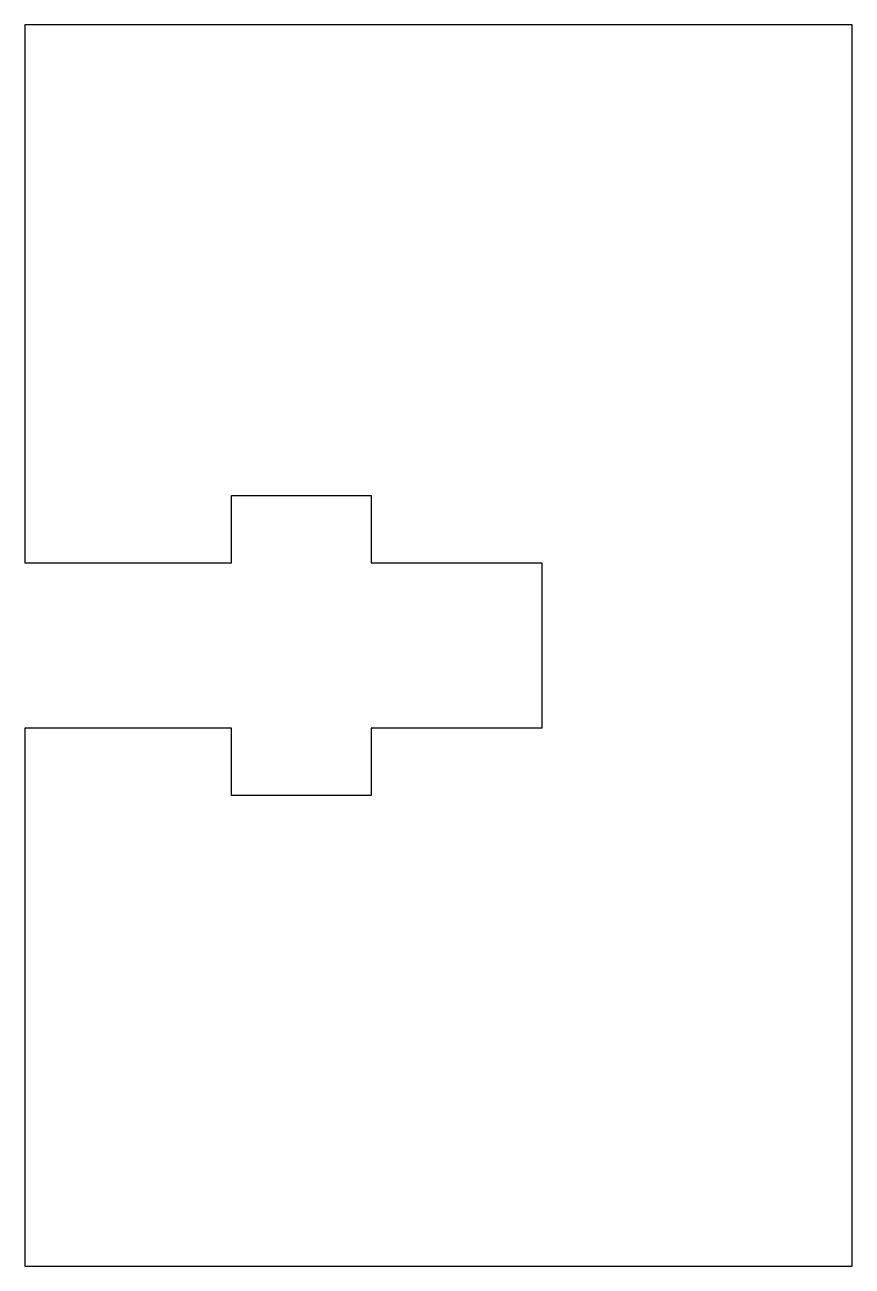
# Model space of a CAD drawing. Header units: millimetres. Extents: x 0 to 16, y -12 to 12.
import ezdxf

# ---------------------------------------------------------------- set-up
doc = ezdxf.new("R2010")
doc.units = ezdxf.units.MM
doc.layers.add('CORTE', color=1, linetype='CONTINUOUS')

msp = doc.modelspace()

# ---------------------------------------------------------------- linework, layer by layer
at = {"layer": 'CORTE', "color": 1}
msp.add_lwpolyline([(16, -12), (16, 12), (0, 12), (0, 1.6), (4, 1.6), (4, 2.9), (6.7, 2.9), (6.7, 1.6), (10, 1.6), (10, -1.6), (6.7, -1.6), (6.7, -2.9), (4, -2.9), (4, -1.6), (0, -1.6), (0, -12)], close=True, dxfattribs=at)

doc.saveas('drawing.dxf')
